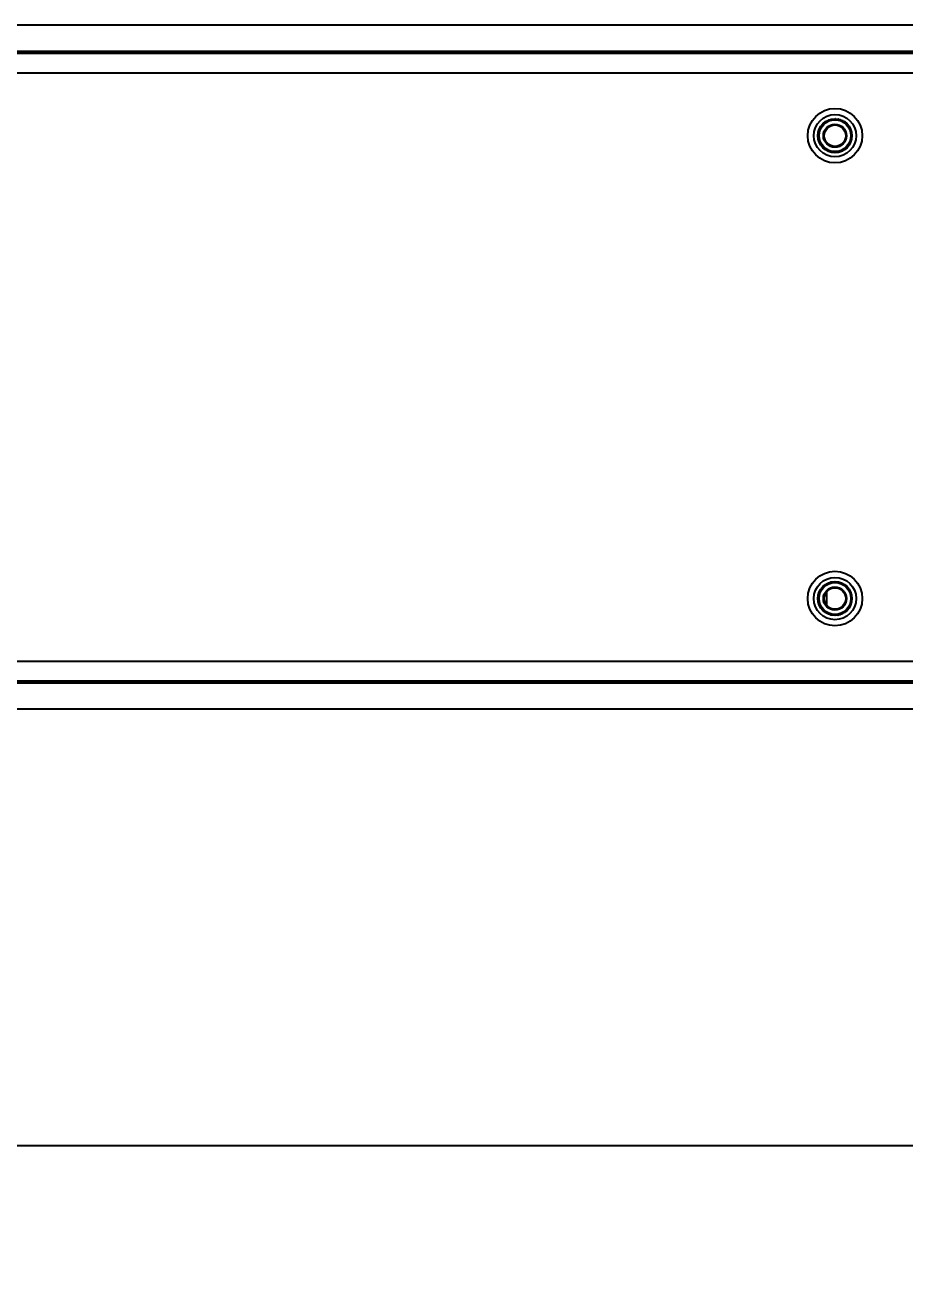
# Model space of a CAD drawing. Header units: inches. Extents: x 5 to 105, y 0 to 80.
# Drawn here: x 71.13 to 76.65, y 34.53 to 42.37 of the extents above; entities that cross this region are included whole.
import ezdxf

# ---------------------------------------------------------------- set-up
doc = ezdxf.new("R2010")
doc.units = ezdxf.units.IN
doc.header["$MEASUREMENT"] = 0
doc.layers.add('DIM', color=1, linetype='Continuous')
doc.styles.add('Arial', font='arial.ttf')
doc.dimstyles.new('ANSI & Metric .50 Stacked', dxfattribs={"dimscale": 2.666667, "dimtxt": 0.5, "dimasz": 0.625, "dimexe": 0.5, "dimexo": 0.5, "dimgap": 0.166667, "dimtad": 0, "dimtih": 1, "dimtoh": 1, "dimzin": 4, "dimdsep": 46, "dimtxsty": 'Arial', "dimcen": 0.25, "dimadec": 0, "dimazin": 0, "dimtfac": 0.75, "dimtofl": 0, "dimtmove": 0, "dimatfit": 3, "dimfxl": 1, "dimtolj": 1, "dimtzin": 0, "dimarcsym": 0})

# ---------------------------------------------------------------- blocks, each defined once
blk = doc.blocks.new('*D10')
at = {"layer": 'Defpoints', "color": 0, "transparency": 16777216}
for p in [(6.6794, 39.9612), (81.284, 39.9612), (81.284, 35.3472)]:
    blk.add_point(p, dxfattribs=at)
at = {"layer": 'DIM', "color": 0, "lineweight": -2, "transparency": 16777216}
for p, q in [((6.6794, 39.4612), (6.6794, 34.8472)), ((81.284, 39.4612), (81.284, 34.8472)), ((7.3044, 35.3472), (42.3086, 35.3472)), ((80.659, 35.3472), (45.6549, 35.3472))]:
    blk.add_line(p, q, dxfattribs=at)
at = {"layer": 'DIM', "color": 0, "transparency": 16777216}
for points in [[(7.3044, 35.4514), (7.3044, 35.243), (6.6794, 35.3472)], [(80.659, 35.4514), (80.659, 35.243), (81.284, 35.3472)]]:
    blk.add_solid(points, dxfattribs=at)
at = {"layer": 'DIM', "color": 0, "transparency": 16777216, "char_height": 0.5, "attachment_point": 5, "style": 'Arial'}
for s, insert in [('\\A1;74.60', (43.9817, 35.7691)), ('\\A1;[1895mm]', (43.9817, 34.8601))]:
    blk.add_mtext(s, dxfattribs=dict(at, insert=insert))

msp = doc.modelspace()

# ---------------------------------------------------------------- linework, layer by layer
for p, q in [((80.584, 42.3702), (7.2941, 42.3702)), ((7.3794, 42.2065), (80.584, 42.2065)), ((80.584, 42.1965), (7.3794, 42.1965)), ((80.584, 42.1917), (7.3794, 42.1917)), ((11.1967, 42.0697), (76.7667, 42.0697)), ((76.1819, 41.7784), (76.1806, 41.7796)), ((76.183, 41.7803), (76.1824, 41.7786)), ((76.197, 41.7811), (76.1959, 41.7825)), ((76.1984, 41.7827), (76.1975, 41.7812)), ((76.2123, 41.7816), (76.2114, 41.7831)), ((76.2139, 41.783), (76.2129, 41.7815)), ((76.2276, 41.7798), (76.2268, 41.7814)), ((76.2294, 41.7809), (76.2281, 41.7797)), ((76.1074, 41.7076), (76.1057, 41.7071)), ((76.1064, 41.7096), (76.1076, 41.7081)), ((76.113, 41.7219), (76.1112, 41.7217)), ((76.1206, 41.7352), (76.1188, 41.7352)), ((76.1202, 41.7373), (76.1209, 41.7357)), ((76.13, 41.7473), (76.1283, 41.7476)), ((76.13, 41.7494), (76.1304, 41.7477)), ((76.1412, 41.7579), (76.1394, 41.7584)), ((76.1414, 41.76), (76.1416, 41.7582)), ((76.1537, 41.7667), (76.1521, 41.7674)), ((76.1542, 41.7687), (76.1541, 41.7669)), ((76.1674, 41.7736), (76.1659, 41.7746)), ((76.1682, 41.7756), (76.1679, 41.7738)), ((76.2424, 41.7758), (76.2419, 41.7775)), ((76.2443, 41.7767), (76.2429, 41.7756)), ((76.2564, 41.7697), (76.2562, 41.7715)), ((76.2585, 41.7703), (76.2569, 41.7694)), ((76.2694, 41.7616), (76.2695, 41.7634)), ((76.2716, 41.7619), (76.2699, 41.7613)), ((76.2812, 41.7517), (76.2815, 41.7535)), ((76.2833, 41.7517), (76.2815, 41.7513)), ((76.2913, 41.7402), (76.2919, 41.7419)), ((76.2934, 41.7399), (76.2916, 41.7398)), ((76.2997, 41.7274), (76.3005, 41.729)), ((76.3017, 41.7267), (76.2999, 41.7269)), ((76.3061, 41.7134), (76.3071, 41.7149)), ((76.308, 41.7125), (76.3063, 41.713)), ((76.3104, 41.6987), (76.3116, 41.7)), ((76.1027, 41.6774), (76.1012, 41.6764)), ((76.1013, 41.679), (76.1027, 41.6779)), ((76.102, 41.6634), (76.1037, 41.6626)), ((76.104, 41.6927), (76.1023, 41.6919)), ((76.1037, 41.6621), (76.1024, 41.6609)), ((76.1027, 41.6945), (76.104, 41.6932)), ((76.1051, 41.6482), (76.1068, 41.6476)), ((76.107, 41.6471), (76.1058, 41.6458)), ((76.1103, 41.6336), (76.1121, 41.6333)), ((76.1123, 41.6328), (76.1114, 41.6312)), ((76.2994, 41.6225), (76.2987, 41.6241)), ((76.2989, 41.6246), (76.3007, 41.6247)), ((76.3063, 41.6364), (76.3053, 41.6379)), ((76.3055, 41.6384), (76.3073, 41.6388)), ((76.3111, 41.6512), (76.3099, 41.6526)), ((76.31, 41.6531), (76.3117, 41.6537)), ((76.3122, 41.6975), (76.3105, 41.6982)), ((76.3137, 41.6666), (76.3123, 41.6677)), ((76.3124, 41.6682), (76.314, 41.6691)), ((76.3125, 41.6835), (76.3139, 41.6847)), ((76.3141, 41.6821), (76.3125, 41.683)), ((76.1176, 41.6198), (76.1195, 41.6198)), ((76.1197, 41.6194), (76.119, 41.6177)), ((76.1269, 41.6073), (76.1287, 41.6076)), ((76.129, 41.6072), (76.1286, 41.6054)), ((76.1378, 41.5963), (76.1396, 41.5968)), ((76.14, 41.5964), (76.1398, 41.5946)), ((76.1503, 41.587), (76.1519, 41.5877)), ((76.1524, 41.5874), (76.1524, 41.5856)), ((76.1639, 41.5796), (76.1655, 41.5805)), ((76.166, 41.5803), (76.1663, 41.5785)), ((76.1786, 41.5742), (76.1799, 41.5754)), ((76.1804, 41.5753), (76.181, 41.5736)), ((76.1938, 41.5711), (76.195, 41.5724)), ((76.1955, 41.5724), (76.1963, 41.5708)), ((76.2093, 41.5702), (76.2103, 41.5717)), ((76.2108, 41.5717), (76.2118, 41.5702)), ((76.2248, 41.5715), (76.2255, 41.5732)), ((76.226, 41.5733), (76.2273, 41.572)), ((76.2399, 41.5751), (76.2404, 41.5769)), ((76.2409, 41.577), (76.2423, 41.5759)), ((76.2543, 41.5809), (76.2546, 41.5827)), ((76.2551, 41.5829), (76.2566, 41.582)), ((76.2678, 41.5887), (76.2678, 41.5905)), ((76.2682, 41.5908), (76.2699, 41.5902)), ((76.28, 41.5984), (76.2797, 41.6002)), ((76.28, 41.6005), (76.2818, 41.6001)), ((76.2906, 41.6097), (76.29, 41.6115)), ((76.2904, 41.6119), (76.2922, 41.6117)), ((76.1819, 38.8784), (76.1806, 38.8796)), ((76.183, 38.8803), (76.1824, 38.8786)), ((76.197, 38.8811), (76.1959, 38.8825)), ((76.1984, 38.8827), (76.1975, 38.8812)), ((76.2123, 38.8816), (76.2114, 38.8831)), ((76.2139, 38.883), (76.2129, 38.8815)), ((76.2276, 38.8798), (76.2268, 38.8814)), ((76.2294, 38.8809), (76.2281, 38.8797)), ((76.2424, 38.8758), (76.2419, 38.8775)), ((76.1074, 38.8076), (76.1057, 38.8071)), ((76.1064, 38.8095), (76.1076, 38.8081)), ((76.113, 38.8219), (76.1112, 38.8217)), ((76.1123, 38.8239), (76.1132, 38.8224)), ((76.1206, 38.8352), (76.1188, 38.8352)), ((76.1202, 38.8373), (76.1209, 38.8357)), ((76.13, 38.8473), (76.1283, 38.8476)), ((76.13, 38.8494), (76.1304, 38.8477)), ((76.1412, 38.8579), (76.1394, 38.8584)), ((76.1414, 38.86), (76.1416, 38.8582)), ((76.1537, 38.8667), (76.1521, 38.8674)), ((76.1542, 38.8687), (76.1541, 38.8669)), ((76.1567, 38.7325), (76.1567, 38.8208)), ((76.1674, 38.8736), (76.1659, 38.8746)), ((76.1682, 38.8756), (76.1679, 38.8738)), ((76.2443, 38.8767), (76.2429, 38.8756)), ((76.2564, 38.8697), (76.2562, 38.8715)), ((76.2585, 38.8703), (76.2569, 38.8694)), ((76.2617, 38.8172), (76.2617, 38.8148)), ((76.2634, 38.8148), (76.2617, 38.8148)), ((76.2694, 38.8616), (76.2695, 38.8634)), ((76.2716, 38.8619), (76.2699, 38.8613)), ((76.2812, 38.8517), (76.2815, 38.8535)), ((76.2833, 38.8517), (76.2815, 38.8513)), ((76.2913, 38.8402), (76.2919, 38.8419)), ((76.2934, 38.8399), (76.2916, 38.8398)), ((76.2997, 38.8274), (76.3005, 38.829)), ((76.3017, 38.8267), (76.2999, 38.8269)), ((76.3061, 38.8134), (76.3071, 38.8149)), ((76.308, 38.8125), (76.3063, 38.813)), ((76.3104, 38.7987), (76.3116, 38.8)), ((76.1027, 38.7774), (76.1012, 38.7764)), ((76.1013, 38.779), (76.1027, 38.7779)), ((76.102, 38.7634), (76.1037, 38.7626)), ((76.104, 38.7927), (76.1023, 38.7919)), ((76.1037, 38.7621), (76.1024, 38.7609)), ((76.1027, 38.7945), (76.104, 38.7932)), ((76.1051, 38.7482), (76.1068, 38.7476)), ((76.107, 38.7471), (76.1058, 38.7458)), ((76.1103, 38.7336), (76.1121, 38.7333)), ((76.1123, 38.7328), (76.1114, 38.7312)), ((76.2994, 38.7225), (76.2987, 38.7241)), ((76.2989, 38.7246), (76.3007, 38.7247)), ((76.3063, 38.7364), (76.3053, 38.7379)), ((76.3055, 38.7384), (76.3073, 38.7388)), ((76.3111, 38.7512), (76.3099, 38.7526)), ((76.31, 38.7531), (76.3117, 38.7537)), ((76.3122, 38.7975), (76.3105, 38.7982)), ((76.3137, 38.7666), (76.3123, 38.7677)), ((76.3124, 38.7682), (76.314, 38.7691)), ((76.3125, 38.7835), (76.3139, 38.7847)), ((76.3141, 38.7821), (76.3125, 38.783)), ((76.1176, 38.7198), (76.1195, 38.7198)), ((76.1197, 38.7194), (76.119, 38.7177)), ((76.1269, 38.7073), (76.1287, 38.7076)), ((76.129, 38.7072), (76.1286, 38.7054)), ((76.1378, 38.6963), (76.1396, 38.6968)), ((76.14, 38.6964), (76.1398, 38.6946)), ((76.1503, 38.687), (76.1519, 38.6877)), ((76.1524, 38.6874), (76.1524, 38.6856)), ((76.1639, 38.6796), (76.1655, 38.6805)), ((76.166, 38.6803), (76.1663, 38.6785)), ((76.1786, 38.6742), (76.1799, 38.6754)), ((76.1804, 38.6753), (76.181, 38.6736)), ((76.1938, 38.6711), (76.195, 38.6724)), ((76.1955, 38.6724), (76.1963, 38.6708)), ((76.2093, 38.6702), (76.2103, 38.6717)), ((76.2108, 38.6717), (76.2118, 38.6702)), ((76.2248, 38.6715), (76.2255, 38.6732)), ((76.226, 38.6733), (76.2273, 38.672)), ((76.2399, 38.6751), (76.2404, 38.6769)), ((76.2409, 38.677), (76.2423, 38.6759)), ((76.2543, 38.6809), (76.2546, 38.6827)), ((76.2551, 38.6829), (76.2566, 38.682)), ((76.2678, 38.6887), (76.2678, 38.6905)), ((76.2682, 38.6908), (76.2699, 38.6902)), ((76.28, 38.6984), (76.2797, 38.7002)), ((76.28, 38.7005), (76.2818, 38.7001)), ((76.2906, 38.7097), (76.29, 38.7115)), ((76.2904, 38.7119), (76.2922, 38.7117)), ((11.1967, 38.3837), (76.7667, 38.3837)), ((7.3794, 38.2617), (80.584, 38.2617)), ((7.3794, 38.2568), (80.584, 38.2568)), ((80.584, 38.2468), (7.3794, 38.2468)), ((80.6694, 38.0831), (7.3794, 38.0831))]:
    msp.add_line(p, q)
for centre, radius in [((76.2077, 41.6767), 0.171), ((76.2077, 41.6767), 0.1325), ((76.2077, 41.6767), 0.1065), ((76.2077, 41.6767), 0.105), ((76.2077, 41.6767), 0.1), ((76.2077, 41.6767), 0.0725), ((76.2077, 41.6767), 0.0675), ((76.2077, 38.7767), 0.171), ((76.2077, 38.7767), 0.1325), ((76.2077, 38.7767), 0.1065), ((76.2077, 38.7767), 0.105), ((76.2077, 38.7767), 0.1), ((76.2077, 38.7767), 0.0725), ((76.2077, 38.7767), 0.0675)]:
    msp.add_circle(centre, radius)

# ---------------------------------------------------------------- dimensions: what is measured, and where the dimension line sits
at = {"layer": 'DIM'}
dim = msp.add_linear_dim(base=(81.284, 35.3472), p1=(6.6794, 39.9612), p2=(81.284, 39.9612), dimstyle='ANSI & Metric .50 Stacked', override={"dimpost": '\\X'}, dxfattribs=at)
dim.commit()
dim.dimension.update_dxf_attribs({"geometry": '*D10', "text_midpoint": (43.9817, 35.3472)})

doc.saveas('drawing.dxf')
